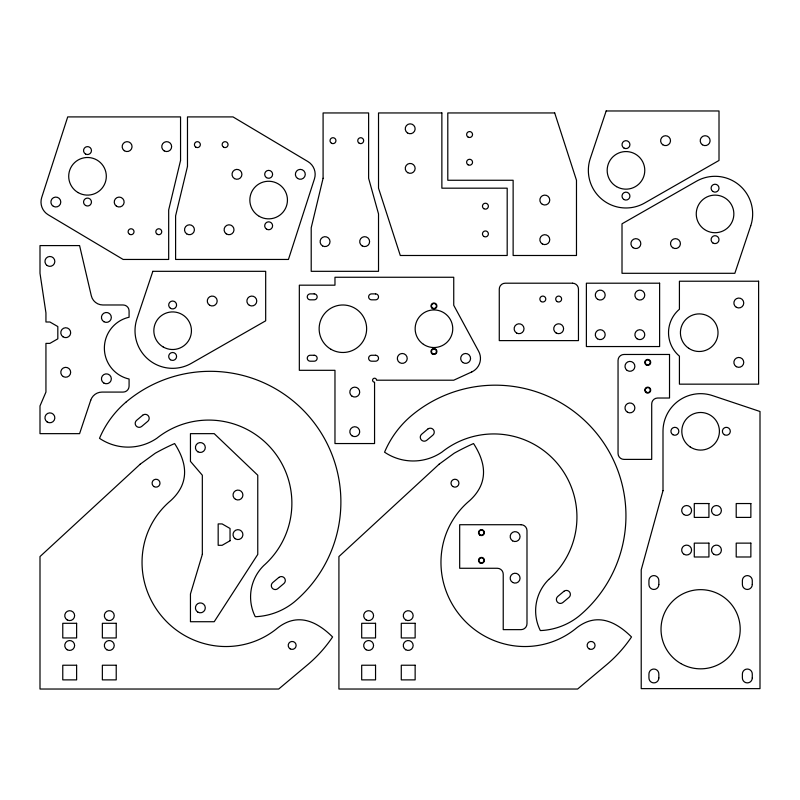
<?xml version="1.0" encoding="UTF-8"?>
<svg xmlns="http://www.w3.org/2000/svg" width="800" height="800" viewBox="0 0 800 800"><rect width="100%" height="100%" fill="white"/><g stroke="black" fill="none" stroke-linecap="round" stroke-linejoin="round"><path stroke-width="1.2" d="M180.55 160.46L168.68 209.96L168.68 259.45L123.14 259.45L48.23 214.79A14.85 14.85 0 0 1 41.71 197.48L67.71 116.91L180.55 116.91L180.55 160.46M187.48 166.4L175.6 215.89L175.6 259.45L288.44 259.45L314.45 178.88A14.85 14.85 0 0 0 307.92 161.57L233.01 116.91L187.48 116.91L187.48 166.4M323.09 178.28L311.21 227.77L311.21 271.32L378.52 271.32L378.52 213.91L368.62 178.28L368.62 112.95L323.09 112.95L323.09 178.28M663 490.67L641.22 569.86L641.22 688.63L760 688.63L760 411.49L712.54 395.61A37.61 37.61 0 0 0 663 431.28L663 490.67M202.33 554.41L190.45 594L190.45 621.72L214.21 621.72L257.76 554.41L257.76 475.23L214.21 433.65L190.45 433.65L190.45 461.37L202.33 475.23L202.33 554.41M90.74 400.2L79.59 433.65L40 433.65L40 405.94L45.94 392.08L45.94 343.38L49.9 343.38L57.82 338.83L57.82 326.56L49.9 322L45.94 322L45.94 312.9L40 273.3L40 245.59L79.59 245.59L91.31 295.8A11.88 11.88 0 0 0 102.88 304.98L123.14 304.98A5.94 5.94 0 0 1 129.08 310.92L129.08 317.23A31.67 31.67 0 0 0 129.08 379.02L129.08 386.14A5.94 5.94 0 0 1 123.14 392.08L102.01 392.08A11.88 11.88 0 0 0 90.74 400.2M152.84 271.32L136.96 318.78A37.61 37.61 0 0 0 191.31 363.36L265.68 320.81L265.68 271.32L152.84 271.32M606.17 110.97L590.3 158.43A37.61 37.61 0 0 0 644.65 203.01L719.01 160.46L719.01 110.97L606.17 110.97M750.72 225.85L734.85 273.3L622.01 273.3L622.01 223.81L696.38 181.27A37.61 37.61 0 0 1 750.72 225.85M140.14 464.24L40 556.57L40 689.03L278.7 689.03L308.07 664.38A134.47 134.47 0 0 0 332.59 636.96A91.4 91.4 0 0 0 325.32 630.46A62.45 62.45 0 0 0 315.51 624.02A41.94 41.94 0 0 0 306.78 620.7A31.7 31.7 0 0 0 295.69 619.97A31.29 31.29 0 0 0 285.71 622.9A41.27 41.27 0 0 0 277.6 627.98A80.13 80.13 0 0 1 252.01 642.27A81.81 81.81 0 0 1 205.22 643.87A83.91 83.91 0 0 1 161.86 616.4A85.03 85.03 0 0 1 146.96 590.5A82.73 82.73 0 0 1 144.72 541.52A79.82 79.82 0 0 1 170.68 500.66A56.19 56.19 0 0 0 175.08 496.18A43.53 43.53 0 0 0 179.26 490.54A34.07 34.07 0 0 0 184.6 471.96A38.83 38.83 0 0 0 183.11 461.68A53.72 53.72 0 0 0 179.32 451.81A77.66 77.66 0 0 0 174.61 443.55A230.63 230.63 0 0 0 155.28 453.21L140.14 464.24M439.06 464.24L338.92 556.57L338.92 689.03L577.62 689.03L607 664.38A134.47 134.47 0 0 0 631.51 636.96A91.4 91.4 0 0 0 624.25 630.46A62.45 62.45 0 0 0 614.44 624.02A41.94 41.94 0 0 0 605.7 620.7A31.7 31.7 0 0 0 594.61 619.97A31.29 31.29 0 0 0 584.64 622.9A41.28 41.28 0 0 0 576.52 627.98A80.14 80.14 0 0 1 550.93 642.27A81.81 81.81 0 0 1 504.15 643.87A83.91 83.91 0 0 1 460.79 616.4A85.03 85.03 0 0 1 445.89 590.5A82.73 82.73 0 0 1 443.64 541.52A79.82 79.82 0 0 1 469.6 500.66A56.19 56.19 0 0 0 474.01 496.18A43.53 43.53 0 0 0 478.18 490.54A34.07 34.07 0 0 0 483.53 471.96A38.83 38.83 0 0 0 482.03 461.68A53.72 53.72 0 0 0 478.24 451.81A77.66 77.66 0 0 0 473.54 443.55A230.63 230.63 0 0 0 454.2 453.21L439.06 464.24M142.67 415.26L136.61 420.35A3.96 3.96 0 0 0 136.12 425.93A3.96 3.96 0 0 0 141.7 426.42L147.76 421.33A3.96 3.96 0 0 0 148.25 415.75A3.96 3.96 0 0 0 142.67 415.26M427.74 429.12L421.67 434.21A3.96 3.96 0 0 0 421.19 439.78A3.96 3.96 0 0 0 426.76 440.27L432.83 435.18A3.96 3.96 0 0 0 433.32 429.6A3.96 3.96 0 0 0 427.74 429.12M278.8 577.49L272.73 582.58A3.96 3.96 0 0 0 272.24 588.15A3.96 3.96 0 0 0 277.82 588.64L283.89 583.55A3.96 3.96 0 0 0 284.38 577.97A3.96 3.96 0 0 0 278.8 577.49M563.87 591.34L557.8 596.43A3.96 3.96 0 0 0 557.31 602.01A3.96 3.96 0 0 0 562.89 602.5L568.96 597.41A3.96 3.96 0 0 0 569.44 591.83A3.96 3.96 0 0 0 563.86 591.34M230.04 540.75L222.13 545.3L218.17 545.3L218.17 523.92L222.13 523.92L230.04 528.48L230.04 540.75M471.81 371.92L453.74 380.2L376.54 380.2A1.98 1.98 0 0 0 374.56 378.22A1.98 1.98 0 0 0 372.58 380.2A1.98 1.98 0 0 0 374.56 382.18L374.56 443.55L334.97 443.55L334.97 370.31L299.33 370.31L299.33 285.18L334.97 285.18L334.97 277.26L453.74 277.26L453.74 305.29L478.68 351.36A14.85 14.85 0 0 1 471.81 371.92M441.87 112.95L378.52 112.95L378.52 188.18L400.29 255.49L507.19 255.49L507.19 188.18L441.87 188.18L441.87 112.95M554.7 112.95L447.8 112.95L447.8 180.26L513.13 180.26L513.13 255.49L576.48 255.49L576.48 180.26L554.7 112.95M758.61 281.22L679.42 281.22L679.42 309.25A30.68 30.68 0 0 0 679.42 356.14L679.42 384.16L758.61 384.16L758.61 281.22M572.52 283.2L505.21 283.2A5.94 5.94 0 0 0 499.27 289.14L499.27 340.61L578.46 340.61L578.46 289.14A5.94 5.94 0 0 0 572.52 283.2M659.62 283.2L586.38 283.2L586.38 346.55L659.62 346.55L659.62 283.2M314.18 293.89L310.22 293.89A2.97 2.97 0 0 0 307.25 296.86A2.97 2.97 0 0 0 310.22 299.83L314.18 299.83A2.97 2.97 0 0 0 317.15 296.86A2.97 2.97 0 0 0 314.18 293.89M375.55 293.89L371.59 293.89A2.97 2.97 0 0 0 368.62 296.86A2.97 2.97 0 0 0 371.59 299.83L375.55 299.83A2.97 2.97 0 0 0 378.52 296.86A2.97 2.97 0 0 0 375.55 293.89M669.52 354.47L623.99 354.47A5.94 5.94 0 0 0 618.05 360.41L618.05 453.45A5.94 5.94 0 0 0 623.99 459.39L651.71 459.39L651.71 403.96A5.94 5.94 0 0 1 657.64 398.02L669.52 398.02L669.52 354.47M314.18 355.26L310.22 355.26A2.97 2.97 0 0 0 307.25 358.23A2.97 2.97 0 0 0 310.22 361.2L314.18 361.2A2.97 2.97 0 0 0 317.15 358.23A2.97 2.97 0 0 0 314.18 355.26M375.55 355.26L371.59 355.26A2.97 2.97 0 0 0 368.62 358.23A2.97 2.97 0 0 0 371.59 361.2L375.55 361.2A2.97 2.97 0 0 0 378.52 358.23A2.97 2.97 0 0 0 375.55 355.26M708.93 503.54L694.28 503.54L694.28 517.4L708.93 517.4L708.93 503.54M750.86 503.54L736.21 503.54L736.21 517.4L750.86 517.4L750.86 503.54M521.05 524.72L459.68 524.72L459.68 568.27L497.29 568.27A5.94 5.94 0 0 1 503.23 574.21L503.23 629.64L521.05 629.64A5.94 5.94 0 0 0 526.99 623.7L526.99 530.66A5.94 5.94 0 0 0 521.05 524.72M708.93 543.13L694.28 543.13L694.28 556.99L708.93 556.99L708.93 543.13M750.86 543.13L736.21 543.13L736.21 556.99L750.86 556.99L750.86 543.13M76.62 623.3L62.77 623.3L62.77 637.95L76.62 637.95L76.62 623.3M116.22 623.3L102.36 623.3L102.36 637.95L116.22 637.95L116.22 623.3M375.55 623.3L361.69 623.3L361.69 637.95L375.55 637.95L375.55 623.3M415.14 623.3L401.28 623.3L401.28 637.95L415.14 637.95L415.14 623.3M76.62 665.23L62.77 665.23L62.77 679.88L76.62 679.88L76.62 665.23M116.22 665.23L102.36 665.23L102.36 679.88L116.22 679.88L116.22 665.23M375.55 665.23L361.69 665.23L361.69 679.88L375.55 679.88L375.55 665.23M415.14 665.23L401.28 665.23L401.28 679.88L415.14 679.88L415.14 665.23M752.28 584.51L752.28 580.55A4.95 4.95 0 0 0 747.33 575.6A4.95 4.95 0 0 0 742.38 580.55L742.38 584.51A4.95 4.95 0 0 0 747.33 589.46A4.95 4.95 0 0 0 752.28 584.51M752.28 677.94L752.28 673.99A4.95 4.95 0 0 0 747.33 669.04A4.95 4.95 0 0 0 742.38 673.99L742.38 677.94A4.95 4.95 0 0 0 747.33 682.89A4.95 4.95 0 0 0 752.28 677.94M658.84 584.51L658.84 580.55A4.95 4.95 0 0 0 653.89 575.6A4.95 4.95 0 0 0 648.94 580.55L648.94 584.51A4.95 4.95 0 0 0 653.89 589.46A4.95 4.95 0 0 0 658.84 584.51M658.84 677.94L658.84 673.99A4.95 4.95 0 0 0 653.89 669.04A4.95 4.95 0 0 0 648.94 673.99L648.94 677.94A4.95 4.95 0 0 0 653.89 682.89A4.95 4.95 0 0 0 658.84 677.94M67.22 619.93A4.95 4.95 0 0 0 74.64 615.64A4.95 4.95 0 0 0 67.22 611.36A4.95 4.95 0 0 0 67.22 619.93M67.22 649.76A4.95 4.95 0 0 0 74.64 645.47A4.95 4.95 0 0 0 67.22 641.19A4.95 4.95 0 0 0 67.22 649.76M126.28 401.88A97.09 97.09 0 0 0 99.51 438.32A50.97 50.97 0 0 0 156.82 438.28A83.14 83.14 0 0 1 272.42 449.78A83.14 83.14 0 0 1 263.68 565.63A43.97 43.97 0 0 0 255.27 616.72A66.26 66.26 0 0 0 294.22 602.02A130.63 130.63 0 0 0 310.32 417.98A130.63 130.63 0 0 0 126.28 401.88M512.64 540.88A4.95 4.95 0 0 0 520.06 536.59A4.95 4.95 0 0 0 512.64 532.31A4.95 4.95 0 0 0 512.64 540.88M512.64 582.45A4.95 4.95 0 0 0 520.06 578.17A4.95 4.95 0 0 0 512.64 573.88A4.95 4.95 0 0 0 512.64 582.45M479.97 562.92A2.97 2.97 0 0 0 484.43 560.35A2.97 2.97 0 0 0 479.97 557.78A2.97 2.97 0 0 0 479.97 562.92M479.79 535.09A2.97 2.97 0 0 0 484.42 532.85A2.97 2.97 0 0 0 480.16 529.96A2.97 2.97 0 0 0 479.79 535.09M235.49 499.31A4.95 4.95 0 0 0 242.91 495.02A4.95 4.95 0 0 0 235.49 490.74A4.95 4.95 0 0 0 235.49 499.31M235.19 538.71A4.95 4.95 0 0 0 242.9 534.97A4.95 4.95 0 0 0 235.8 530.16A4.95 4.95 0 0 0 235.19 538.71M197.88 612.15A4.95 4.95 0 0 0 205.3 607.86A4.95 4.95 0 0 0 197.88 603.58A4.95 4.95 0 0 0 197.88 612.15M197.88 451.8A4.95 4.95 0 0 0 205.3 447.51A4.95 4.95 0 0 0 197.88 443.23A4.95 4.95 0 0 0 197.88 451.8M103.91 383.09A4.95 4.95 0 0 0 111.34 378.81A4.95 4.95 0 0 0 103.91 374.52A4.95 4.95 0 0 0 103.91 383.09M103.91 321.73A4.95 4.95 0 0 0 111.34 317.44A4.95 4.95 0 0 0 103.91 313.15A4.95 4.95 0 0 0 103.91 321.73M62.96 336.79A4.95 4.95 0 0 0 70.67 333.05A4.95 4.95 0 0 0 63.57 328.24A4.95 4.95 0 0 0 62.96 336.79M47.12 265.52A4.95 4.95 0 0 0 54.83 261.78A4.95 4.95 0 0 0 47.74 256.97A4.95 4.95 0 0 0 47.12 265.52M63.26 376.57A4.95 4.95 0 0 0 70.68 372.29A4.95 4.95 0 0 0 63.26 368A4.95 4.95 0 0 0 63.26 376.57M47.12 421.92A4.95 4.95 0 0 0 54.83 418.17A4.95 4.95 0 0 0 47.74 413.37A4.95 4.95 0 0 0 47.12 421.92M627.16 370.44A4.95 4.95 0 0 0 634.87 366.7A4.95 4.95 0 0 0 627.77 361.89A4.95 4.95 0 0 0 627.16 370.44M627.46 412.2A4.95 4.95 0 0 0 634.88 407.92A4.95 4.95 0 0 0 627.46 403.63A4.95 4.95 0 0 0 627.46 412.2M646.26 392.67A2.97 2.97 0 0 0 650.72 390.1A2.97 2.97 0 0 0 646.26 387.53A2.97 2.97 0 0 0 646.26 392.67M646.26 364.96A2.97 2.97 0 0 0 650.72 362.39A2.97 2.97 0 0 0 646.26 359.82A2.97 2.97 0 0 0 646.26 364.96M480.22 534.78A2.47 2.47 0 0 0 483.93 532.64A2.47 2.47 0 0 0 480.22 530.49A2.47 2.47 0 0 0 480.22 534.78M480.22 562.49A2.47 2.47 0 0 0 483.93 560.35A2.47 2.47 0 0 0 480.22 558.21A2.47 2.47 0 0 0 480.22 562.49M646.51 392.24A2.47 2.47 0 0 0 650.22 390.1A2.47 2.47 0 0 0 646.51 387.96A2.47 2.47 0 0 0 646.51 392.24M646.51 364.53A2.47 2.47 0 0 0 650.22 362.39A2.47 2.47 0 0 0 646.51 360.24A2.47 2.47 0 0 0 646.51 364.53M53.36 206.32A4.95 4.95 0 0 0 60.79 202.04A4.95 4.95 0 0 0 53.36 197.75A4.95 4.95 0 0 0 53.36 206.32M85.53 154A3.96 3.96 0 0 0 91.47 150.57A3.96 3.96 0 0 0 85.53 147.14A3.96 3.96 0 0 0 85.53 154M85.53 205.47A3.96 3.96 0 0 0 91.47 202.04A3.96 3.96 0 0 0 85.53 198.61A3.96 3.96 0 0 0 85.53 205.47M78.11 192.59A18.81 18.81 0 0 0 106.32 176.3A18.81 18.81 0 0 0 78.11 160.01A18.81 18.81 0 0 0 78.11 192.59M468.1 137.1A2.97 2.97 0 0 0 472.55 134.53A2.97 2.97 0 0 0 468.1 131.96A2.97 2.97 0 0 0 468.1 137.1M468.1 164.82A2.97 2.97 0 0 0 472.55 162.25A2.97 2.97 0 0 0 468.1 159.67A2.97 2.97 0 0 0 468.1 164.82M483.93 236.48A2.97 2.97 0 0 0 488.39 233.91A2.97 2.97 0 0 0 483.93 231.34A2.97 2.97 0 0 0 483.93 236.48M483.75 208.65A2.97 2.97 0 0 0 488.38 206.41A2.97 2.97 0 0 0 484.12 203.52A2.97 2.97 0 0 0 483.75 208.65M542.33 204.34A4.95 4.95 0 0 0 549.76 200.06A4.95 4.95 0 0 0 542.33 195.77A4.95 4.95 0 0 0 542.33 204.34M542.33 243.94A4.95 4.95 0 0 0 549.76 239.65A4.95 4.95 0 0 0 542.33 235.36A4.95 4.95 0 0 0 542.33 243.94M407.42 132.89A4.95 4.95 0 0 0 415.13 129.14A4.95 4.95 0 0 0 408.03 124.34A4.95 4.95 0 0 0 407.42 132.89M407.72 172.67A4.95 4.95 0 0 0 415.14 168.38A4.95 4.95 0 0 0 407.72 164.1A4.95 4.95 0 0 0 407.72 172.67M623.99 148.06A3.96 3.96 0 0 0 629.93 144.63A3.96 3.96 0 0 0 623.99 141.2A3.96 3.96 0 0 0 623.99 148.06M623.99 199.53A3.96 3.96 0 0 0 629.93 196.1A3.96 3.96 0 0 0 623.99 192.67A3.96 3.96 0 0 0 623.99 199.53M616.57 186.65A18.81 18.81 0 0 0 644.78 170.36A18.81 18.81 0 0 0 616.57 154.08A18.81 18.81 0 0 0 616.57 186.65M662.79 144.77A4.95 4.95 0 0 0 670.5 141.02A4.95 4.95 0 0 0 663.4 136.22A4.95 4.95 0 0 0 662.79 144.77M702.38 144.77A4.95 4.95 0 0 0 710.09 141.02A4.95 4.95 0 0 0 702.99 136.22A4.95 4.95 0 0 0 702.38 144.77M712.84 242.93A3.96 3.96 0 0 0 719 239.93A3.96 3.96 0 0 0 713.32 236.09A3.96 3.96 0 0 0 712.84 242.93M712.84 191.46A3.96 3.96 0 0 0 719 188.46A3.96 3.96 0 0 0 713.32 184.62A3.96 3.96 0 0 0 712.84 191.46M704.51 229.49A18.81 18.81 0 0 0 733.81 215.26A18.81 18.81 0 0 0 706.84 197A18.81 18.81 0 0 0 704.51 229.49M672.69 247.71A4.95 4.95 0 0 0 680.4 243.96A4.95 4.95 0 0 0 673.3 239.16A4.95 4.95 0 0 0 672.69 247.71M633.1 247.71A4.95 4.95 0 0 0 640.81 243.96A4.95 4.95 0 0 0 633.71 239.16A4.95 4.95 0 0 0 633.1 247.71M688.68 348.27A18.81 18.81 0 0 0 717.98 334.03A18.81 18.81 0 0 0 691 315.78A18.81 18.81 0 0 0 688.68 348.27M736.34 307.28A4.95 4.95 0 0 0 743.76 303A4.95 4.95 0 0 0 736.34 298.71A4.95 4.95 0 0 0 736.34 307.28M736.34 366.67A4.95 4.95 0 0 0 743.76 362.39A4.95 4.95 0 0 0 736.34 358.1A4.95 4.95 0 0 0 736.34 366.67M597.46 338.77A4.95 4.95 0 0 0 605.17 335.03A4.95 4.95 0 0 0 598.07 330.22A4.95 4.95 0 0 0 597.46 338.77M597.76 299.37A4.95 4.95 0 0 0 605.18 295.08A4.95 4.95 0 0 0 597.76 290.79A4.95 4.95 0 0 0 597.76 299.37M637.05 338.77A4.95 4.95 0 0 0 644.76 335.03A4.95 4.95 0 0 0 637.67 330.22A4.95 4.95 0 0 0 637.05 338.77M637.35 299.37A4.95 4.95 0 0 0 644.78 295.08A4.95 4.95 0 0 0 637.35 290.79A4.95 4.95 0 0 0 637.35 299.37M351.99 396.18A4.95 4.95 0 0 0 359.7 392.43A4.95 4.95 0 0 0 352.6 387.63A4.95 4.95 0 0 0 351.99 396.18M351.99 435.77A4.95 4.95 0 0 0 359.7 432.03A4.95 4.95 0 0 0 352.6 427.22A4.95 4.95 0 0 0 351.99 435.77M432.56 308.02A2.47 2.47 0 0 0 436.41 306.14A2.47 2.47 0 0 0 432.87 303.74A2.47 2.47 0 0 0 432.56 308.02M432.56 353.55A2.47 2.47 0 0 0 436.41 351.68A2.47 2.47 0 0 0 432.87 349.27A2.47 2.47 0 0 0 432.56 353.55M423.41 344.31A18.81 18.81 0 0 0 452.71 330.07A18.81 18.81 0 0 0 425.73 311.82A18.81 18.81 0 0 0 423.41 344.31M331.01 349.31A23.76 23.76 0 0 0 366.64 328.73A23.76 23.76 0 0 0 331.01 308.16A23.76 23.76 0 0 0 331.01 349.31M462.85 362.53A4.95 4.95 0 0 0 470.56 358.78A4.95 4.95 0 0 0 463.46 353.98A4.95 4.95 0 0 0 462.85 362.53M399.5 362.53A4.95 4.95 0 0 0 407.21 358.78A4.95 4.95 0 0 0 400.11 353.98A4.95 4.95 0 0 0 399.5 362.53M432.28 353.96A2.97 2.97 0 0 0 436.91 351.71A2.97 2.97 0 0 0 432.65 348.83A2.97 2.97 0 0 0 432.28 353.96M432.28 308.43A2.97 2.97 0 0 0 436.91 306.18A2.97 2.97 0 0 0 432.65 303.3A2.97 2.97 0 0 0 432.28 308.43M331.5 143.24A2.97 2.97 0 0 0 335.95 140.67A2.97 2.97 0 0 0 331.5 138.1A2.97 2.97 0 0 0 331.5 143.24M359.22 143.24A2.97 2.97 0 0 0 363.67 140.67A2.97 2.97 0 0 0 359.22 138.1A2.97 2.97 0 0 0 359.22 143.24M322.59 245.92A4.95 4.95 0 0 0 330.02 241.63A4.95 4.95 0 0 0 322.59 237.34A4.95 4.95 0 0 0 322.59 245.92M362.19 245.92A4.95 4.95 0 0 0 369.61 241.63A4.95 4.95 0 0 0 362.19 237.34A4.95 4.95 0 0 0 362.19 245.92M223.61 147.2A2.97 2.97 0 0 0 228.06 144.63A2.97 2.97 0 0 0 223.61 142.06A2.97 2.97 0 0 0 223.61 147.2M195.9 147.2A2.97 2.97 0 0 0 200.35 144.63A2.97 2.97 0 0 0 195.9 142.06A2.97 2.97 0 0 0 195.9 147.2M157.29 234.3A2.97 2.97 0 0 0 161.75 231.73A2.97 2.97 0 0 0 157.29 229.16A2.97 2.97 0 0 0 157.29 234.3M129.58 234.3A2.97 2.97 0 0 0 134.03 231.73A2.97 2.97 0 0 0 129.58 229.16A2.97 2.97 0 0 0 129.58 234.3M164.22 150.89A4.95 4.95 0 0 0 171.65 146.61A4.95 4.95 0 0 0 164.22 142.32A4.95 4.95 0 0 0 164.22 150.89M124.33 150.71A4.95 4.95 0 0 0 132.04 146.96A4.95 4.95 0 0 0 124.94 142.16A4.95 4.95 0 0 0 124.33 150.71M116.41 206.14A4.95 4.95 0 0 0 124.12 202.39A4.95 4.95 0 0 0 117.02 197.59A4.95 4.95 0 0 0 116.41 206.14M186.69 233.85A4.95 4.95 0 0 0 194.4 230.1A4.95 4.95 0 0 0 187.3 225.3A4.95 4.95 0 0 0 186.69 233.85M226.28 233.85A4.95 4.95 0 0 0 233.99 230.1A4.95 4.95 0 0 0 226.89 225.3A4.95 4.95 0 0 0 226.28 233.85M259.24 216.34A18.81 18.81 0 0 0 287.45 200.06A18.81 18.81 0 0 0 259.24 183.77A18.81 18.81 0 0 0 259.24 216.34M266.43 177.6A3.96 3.96 0 0 0 272.6 174.6A3.96 3.96 0 0 0 266.92 170.76A3.96 3.96 0 0 0 266.43 177.6M266.67 229.22A3.96 3.96 0 0 0 272.61 225.79A3.96 3.96 0 0 0 266.67 222.36A3.96 3.96 0 0 0 266.67 229.22M297.55 178.42A4.95 4.95 0 0 0 305.26 174.68A4.95 4.95 0 0 0 298.16 169.87A4.95 4.95 0 0 0 297.55 178.42M234.5 178.61A4.95 4.95 0 0 0 241.92 174.32A4.95 4.95 0 0 0 234.5 170.04A4.95 4.95 0 0 0 234.5 178.61M170.42 308.26A3.96 3.96 0 0 0 176.58 305.26A3.96 3.96 0 0 0 170.91 301.42A3.96 3.96 0 0 0 170.42 308.26M170.42 359.73A3.96 3.96 0 0 0 176.58 356.73A3.96 3.96 0 0 0 170.91 352.89A3.96 3.96 0 0 0 170.42 359.73M163.23 347A18.81 18.81 0 0 0 191.44 330.71A18.81 18.81 0 0 0 163.23 314.43A18.81 18.81 0 0 0 163.23 347M209.75 305.3A4.95 4.95 0 0 0 217.18 301.02A4.95 4.95 0 0 0 209.75 296.73A4.95 4.95 0 0 0 209.75 305.3M249.35 305.3A4.95 4.95 0 0 0 256.77 301.02A4.95 4.95 0 0 0 249.35 296.73A4.95 4.95 0 0 0 249.35 305.3M541.34 301.61A2.97 2.97 0 0 0 545.8 299.04A2.97 2.97 0 0 0 541.34 296.47A2.97 2.97 0 0 0 541.34 301.61M516.6 333.02A4.95 4.95 0 0 0 524.02 328.73A4.95 4.95 0 0 0 516.6 324.45A4.95 4.95 0 0 0 516.6 333.02M556.19 333.02A4.95 4.95 0 0 0 563.61 328.73A4.95 4.95 0 0 0 556.19 324.45A4.95 4.95 0 0 0 556.19 333.02M557.18 301.61A2.97 2.97 0 0 0 561.63 299.04A2.97 2.97 0 0 0 557.18 296.47A2.97 2.97 0 0 0 557.18 301.61M680.81 663.53A39.59 39.59 0 0 0 740.2 629.25A39.59 39.59 0 0 0 680.81 594.96A39.59 39.59 0 0 0 680.81 663.53M713.67 514.57A4.95 4.95 0 0 0 721.38 510.82A4.95 4.95 0 0 0 714.29 506.02A4.95 4.95 0 0 0 713.67 514.57M683.84 514.57A4.95 4.95 0 0 0 691.56 510.82A4.95 4.95 0 0 0 684.46 506.02A4.95 4.95 0 0 0 683.84 514.57M684.14 554.35A4.95 4.95 0 0 0 691.57 550.06A4.95 4.95 0 0 0 684.14 545.77A4.95 4.95 0 0 0 684.14 554.35M713.97 554.35A4.95 4.95 0 0 0 721.4 550.06A4.95 4.95 0 0 0 713.97 545.77A4.95 4.95 0 0 0 713.97 554.35M724.37 434.71A3.96 3.96 0 0 0 730.31 431.28A3.96 3.96 0 0 0 724.37 427.85A3.96 3.96 0 0 0 724.37 434.71M672.9 434.71A3.96 3.96 0 0 0 678.84 431.28A3.96 3.96 0 0 0 672.9 427.85A3.96 3.96 0 0 0 672.9 434.71M690.07 446.86A18.81 18.81 0 0 0 719.37 432.62A18.81 18.81 0 0 0 692.39 414.37A18.81 18.81 0 0 0 690.07 446.86M548.74 579.48A43.97 43.97 0 0 0 540.34 630.58A66.26 66.26 0 0 0 579.28 615.88A130.63 130.63 0 0 0 595.38 431.84A130.63 130.63 0 0 0 411.35 415.74A97.09 97.09 0 0 0 384.57 452.18A50.97 50.97 0 0 0 441.89 452.13A83.14 83.14 0 0 1 557.49 463.64A83.14 83.14 0 0 1 548.74 579.48M366.14 649.76A4.95 4.95 0 0 0 373.57 645.47A4.95 4.95 0 0 0 366.14 641.19A4.95 4.95 0 0 0 366.14 649.76M452.75 486.47A3.96 3.96 0 0 0 458.92 483.48A3.96 3.96 0 0 0 453.24 479.63A3.96 3.96 0 0 0 452.75 486.47M405.74 649.76A4.95 4.95 0 0 0 413.16 645.47A4.95 4.95 0 0 0 405.74 641.19A4.95 4.95 0 0 0 405.74 649.76M405.74 619.93A4.95 4.95 0 0 0 413.16 615.64A4.95 4.95 0 0 0 405.74 611.36A4.95 4.95 0 0 0 405.74 619.93M589.11 648.85A3.96 3.96 0 0 0 595.05 645.42A3.96 3.96 0 0 0 589.11 641.99A3.96 3.96 0 0 0 589.11 648.85M366.14 619.93A4.95 4.95 0 0 0 373.57 615.64A4.95 4.95 0 0 0 366.14 611.36A4.95 4.95 0 0 0 366.14 619.93M154.06 486.62A3.96 3.96 0 0 0 160 483.2A3.96 3.96 0 0 0 154.06 479.77A3.96 3.96 0 0 0 154.06 486.62M106.81 649.76A4.95 4.95 0 0 0 114.24 645.47A4.95 4.95 0 0 0 106.81 641.19A4.95 4.95 0 0 0 106.81 649.76M106.81 619.93A4.95 4.95 0 0 0 114.24 615.64A4.95 4.95 0 0 0 106.81 611.36A4.95 4.95 0 0 0 106.81 619.93M290.19 648.85A3.96 3.96 0 0 0 296.13 645.42A3.96 3.96 0 0 0 290.19 641.99A3.96 3.96 0 0 0 290.19 648.85"/></g></svg>
